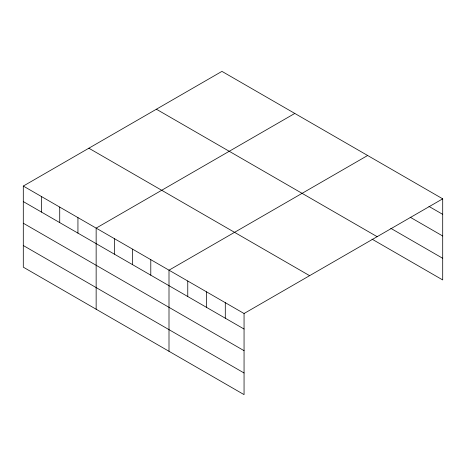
<?xml version="1.0" encoding="UTF-8"?>
<svg xmlns="http://www.w3.org/2000/svg" width="466" height="466" viewBox="0 0 466 466"><rect width="100%" height="100%" fill="white"/><g stroke="black" fill="none" stroke-linecap="round" stroke-linejoin="round"><path stroke-width="0.7" d="M23.3 186.062L244.056 313.513L244.056 394.626L23.3 267.169L23.3 186.062L221.944 71.374L442.7 198.831L442.7 279.938L372.019 239.134M294.792 113.436L96.147 228.119L96.147 309.232M367.645 155.493L169.001 270.181L169.001 351.288M244.056 313.513L442.7 198.831M428.941 206.403L442.7 214.348M410.173 217.214L442.7 235.994M390.788 228.323L442.7 258.292M156.39 109.225L377.145 236.676M88.855 148.217L309.61 275.668M23.3 201.58L244.056 329.031M23.3 223.226L244.056 350.677M23.3 245.524L244.056 372.981M225.294 302.679L225.294 318.196M206.531 291.844L206.531 307.362M187.763 281.015L187.763 296.533M150.786 259.667L150.786 275.185M132.577 249.153L132.577 264.671M114.362 238.633L114.362 254.151M77.939 217.605L77.939 233.122M59.724 207.09L59.724 222.608M41.515 196.576L41.515 212.094"/></g></svg>
